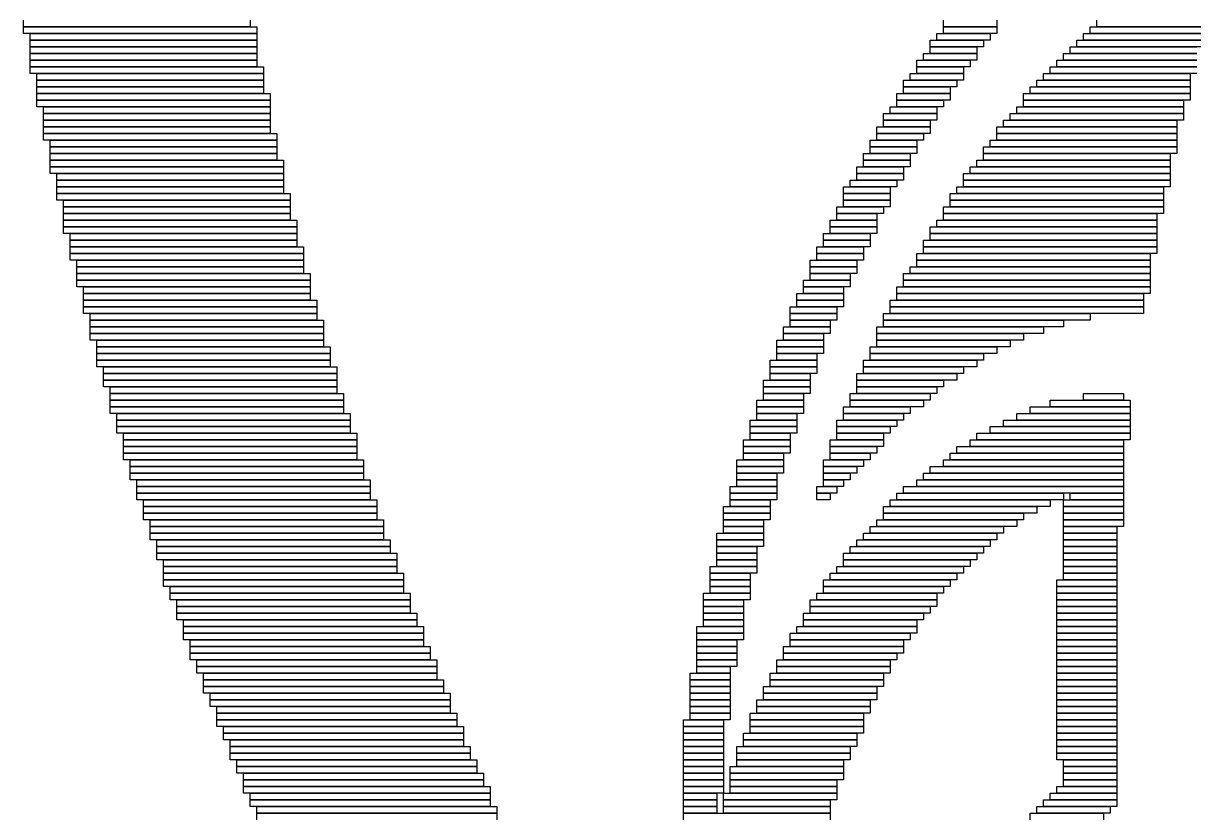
# Model space of a CAD drawing. Extents: x 24 to 1007, y 0 to 1020.
# Drawn here: x 31 to 206.5, y 303.5 to 422.5 of the extents above; entities that cross this region are included whole.
import ezdxf

# ---------------------------------------------------------------- set-up
doc = ezdxf.new("R2010")
doc.units = 0

msp = doc.modelspace()

# ---------------------------------------------------------------- linework, layer by layer
for p, q in [((31, 422), (31, 423)), ((65, 423), (65, 422)), ((169, 422), (169, 423)), ((177, 423), (177, 422)), ((192, 422), (192, 423)), ((65, 422), (31, 422)), ((31, 422), (66, 422)), ((31, 421), (31, 422)), ((66, 422), (66, 421)), ((177, 422), (169, 422)), ((169, 422), (177, 422)), ((169, 421), (169, 422)), ((177, 422), (177, 421)), ((191, 422), (208, 422)), ((191, 421), (191, 422)), ((208, 422), (192, 422)), ((66, 421), (31, 421)), ((32, 421), (66, 421)), ((32, 420), (32, 421)), ((66, 420), (32, 420)), ((32, 420), (66, 420)), ((32, 419), (32, 420)), ((66, 421), (66, 420)), ((66, 420), (66, 419)), ((167, 420), (175, 420)), ((167, 419), (167, 420)), ((168, 421), (176, 421)), ((168, 420), (168, 421)), ((176, 420), (168, 420)), ((177, 421), (169, 421)), ((175, 420), (175, 419)), ((176, 421), (176, 420)), ((189, 420), (208, 420)), ((189, 419), (189, 420)), ((190, 421), (208, 421)), ((190, 420), (190, 421)), ((208, 420), (190, 420)), ((208, 421), (191, 421)), ((66, 419), (32, 419)), ((32, 419), (66, 419)), ((32, 418), (32, 419)), ((66, 418), (32, 418)), ((32, 418), (66, 418)), ((32, 417), (32, 418)), ((66, 419), (66, 418)), ((66, 418), (66, 417)), ((166, 418), (174, 418)), ((166, 417), (166, 418)), ((175, 419), (167, 419)), ((167, 419), (174, 419)), ((167, 418), (167, 419)), ((174, 418), (167, 418)), ((174, 419), (174, 418)), ((174, 418), (174, 417)), ((187, 418), (207, 418)), ((187, 417), (187, 418)), ((188, 419), (207, 419)), ((188, 418), (188, 419)), ((207, 418), (188, 418)), ((208, 419), (189, 419)), ((66, 417), (32, 417)), ((32, 417), (66, 417)), ((32, 416), (32, 417)), ((66, 416), (32, 416)), ((32, 416), (67, 416)), ((32, 415), (32, 416)), ((66, 417), (66, 416)), ((67, 416), (67, 415)), ((165, 417), (173, 417)), ((165, 416), (165, 417)), ((173, 416), (165, 416)), ((165, 416), (172, 416)), ((165, 415), (165, 416)), ((174, 417), (166, 417)), ((172, 416), (172, 415)), ((173, 417), (173, 416)), ((185, 416), (207, 416)), ((185, 415), (185, 416)), ((186, 417), (207, 417)), ((186, 416), (186, 417)), ((207, 416), (186, 416)), ((207, 417), (187, 417)), ((67, 415), (32, 415)), ((33, 415), (67, 415)), ((33, 414), (33, 415)), ((67, 415), (67, 414)), ((164, 415), (172, 415)), ((164, 414), (164, 415)), ((172, 415), (165, 415)), ((172, 415), (172, 414)), ((184, 415), (206, 415)), ((184, 414), (184, 415)), ((207, 415), (185, 415)), ((206, 415), (206, 414)), ((67, 414), (33, 414)), ((33, 414), (67, 414)), ((33, 413), (33, 414)), ((67, 413), (33, 413)), ((33, 413), (67, 413)), ((33, 412), (33, 413)), ((67, 414), (67, 413)), ((67, 413), (67, 412)), ((163, 414), (171, 414)), ((163, 413), (163, 414)), ((171, 413), (163, 413)), ((163, 413), (170, 413)), ((163, 412), (163, 413)), ((172, 414), (164, 414)), ((170, 413), (170, 412)), ((171, 414), (171, 413)), ((182, 413), (206, 413)), ((182, 412), (182, 413)), ((183, 414), (206, 414)), ((183, 413), (183, 414)), ((206, 413), (183, 413)), ((206, 414), (184, 414)), ((206, 414), (206, 413)), ((206, 413), (206, 412)), ((67, 412), (33, 412)), ((33, 412), (68, 412)), ((33, 411), (33, 412)), ((68, 411), (33, 411)), ((33, 411), (68, 411)), ((33, 410), (33, 411)), ((68, 412), (68, 411)), ((68, 411), (68, 410)), ((162, 412), (170, 412)), ((162, 411), (162, 412)), ((170, 411), (162, 411)), ((162, 411), (169, 411)), ((162, 410), (162, 411)), ((170, 412), (163, 412)), ((169, 411), (169, 410)), ((170, 412), (170, 411)), ((181, 412), (206, 412)), ((181, 411), (181, 412)), ((206, 411), (181, 411)), ((181, 411), (205, 411)), ((181, 410), (181, 411)), ((206, 412), (182, 412)), ((205, 411), (205, 410)), ((206, 412), (206, 411)), ((68, 410), (33, 410)), ((34, 410), (68, 410)), ((34, 409), (34, 410)), ((68, 409), (34, 409)), ((34, 409), (68, 409)), ((34, 408), (34, 409)), ((68, 410), (68, 409)), ((68, 409), (68, 408)), ((160, 409), (168, 409)), ((160, 408), (160, 409)), ((161, 410), (168, 410)), ((161, 409), (161, 410)), ((168, 409), (161, 409)), ((169, 410), (162, 410)), ((168, 410), (168, 409)), ((168, 409), (168, 408)), ((179, 409), (205, 409)), ((179, 408), (179, 409)), ((180, 410), (205, 410)), ((180, 409), (180, 410)), ((205, 409), (180, 409)), ((205, 410), (181, 410)), ((205, 410), (205, 409)), ((205, 409), (205, 408)), ((68, 408), (34, 408)), ((34, 408), (68, 408)), ((34, 407), (34, 408)), ((68, 408), (68, 407)), ((168, 408), (160, 408)), ((160, 408), (167, 408)), ((160, 407), (160, 408)), ((167, 408), (167, 407)), ((178, 408), (204, 408)), ((178, 407), (178, 408)), ((205, 408), (179, 408)), ((204, 408), (204, 407)), ((68, 407), (34, 407)), ((34, 407), (68, 407)), ((34, 406), (34, 407)), ((68, 406), (34, 406)), ((34, 406), (69, 406)), ((34, 405), (34, 406)), ((68, 407), (68, 406)), ((69, 406), (69, 405)), ((159, 407), (167, 407)), ((159, 406), (159, 407)), ((167, 406), (159, 406)), ((159, 406), (166, 406)), ((159, 405), (159, 406)), ((167, 407), (160, 407)), ((166, 406), (166, 405)), ((167, 407), (167, 406)), ((177, 407), (204, 407)), ((177, 406), (177, 407)), ((204, 406), (177, 406)), ((177, 406), (204, 406)), ((177, 405), (177, 406)), ((204, 407), (178, 407)), ((204, 407), (204, 406)), ((204, 406), (204, 405)), ((69, 405), (34, 405)), ((35, 405), (69, 405)), ((35, 404), (35, 405)), ((69, 404), (35, 404)), ((35, 404), (69, 404)), ((35, 403), (35, 404)), ((69, 405), (69, 404)), ((69, 404), (69, 403)), ((158, 405), (165, 405)), ((158, 404), (158, 405)), ((165, 404), (158, 404)), ((158, 404), (165, 404)), ((158, 403), (158, 404)), ((166, 405), (159, 405)), ((165, 405), (165, 404)), ((165, 404), (165, 403)), ((175, 404), (204, 404)), ((175, 403), (175, 404)), ((176, 405), (204, 405)), ((176, 404), (176, 405)), ((204, 404), (176, 404)), ((204, 405), (177, 405)), ((204, 405), (204, 404)), ((204, 404), (204, 403)), ((69, 403), (35, 403)), ((35, 403), (69, 403)), ((35, 402), (35, 403)), ((69, 402), (35, 402)), ((35, 402), (70, 402)), ((35, 401), (35, 402)), ((69, 403), (69, 402)), ((70, 402), (70, 401)), ((157, 403), (164, 403)), ((157, 402), (157, 403)), ((164, 402), (157, 402)), ((157, 402), (164, 402)), ((157, 401), (157, 402)), ((165, 403), (158, 403)), ((164, 403), (164, 402)), ((164, 402), (164, 401)), ((174, 402), (203, 402)), ((174, 401), (174, 402)), ((204, 403), (175, 403)), ((175, 403), (203, 403)), ((175, 402), (175, 403)), ((203, 402), (175, 402)), ((203, 403), (203, 402)), ((203, 402), (203, 401)), ((70, 401), (35, 401)), ((35, 401), (70, 401)), ((35, 400), (35, 401)), ((70, 401), (70, 400)), ((156, 401), (163, 401)), ((156, 400), (156, 401)), ((164, 401), (157, 401)), ((163, 401), (163, 400)), ((173, 401), (203, 401)), ((173, 400), (173, 401)), ((203, 401), (174, 401)), ((203, 401), (203, 400)), ((70, 400), (35, 400)), ((36, 400), (70, 400)), ((36, 399), (36, 400)), ((70, 399), (36, 399)), ((36, 399), (70, 399)), ((36, 398), (36, 399)), ((70, 400), (70, 399)), ((70, 399), (70, 398)), ((155, 399), (162, 399)), ((155, 398), (155, 399)), ((163, 400), (156, 400)), ((156, 400), (163, 400)), ((156, 399), (156, 400)), ((163, 399), (156, 399)), ((162, 399), (162, 398)), ((163, 400), (163, 399)), ((172, 400), (203, 400)), ((172, 399), (172, 400)), ((203, 399), (172, 399)), ((172, 399), (203, 399)), ((172, 398), (172, 399)), ((203, 400), (173, 400)), ((203, 400), (203, 399)), ((203, 399), (203, 398)), ((70, 398), (36, 398)), ((36, 398), (70, 398)), ((36, 397), (36, 398)), ((70, 397), (36, 397)), ((36, 397), (71, 397)), ((36, 396), (36, 397)), ((70, 398), (70, 397)), ((71, 397), (71, 396)), ((154, 398), (161, 398)), ((154, 397), (154, 398)), ((161, 397), (154, 397)), ((154, 397), (161, 397)), ((154, 396), (154, 397)), ((162, 398), (155, 398)), ((161, 398), (161, 397)), ((161, 397), (161, 396)), ((170, 397), (202, 397)), ((170, 396), (170, 397)), ((171, 398), (202, 398)), ((171, 397), (171, 398)), ((202, 397), (171, 397)), ((203, 398), (172, 398)), ((202, 398), (202, 397)), ((202, 397), (202, 396)), ((71, 396), (36, 396)), ((37, 396), (71, 396)), ((37, 395), (37, 396)), ((71, 395), (37, 395)), ((37, 395), (71, 395)), ((37, 394), (37, 395)), ((71, 396), (71, 395)), ((71, 395), (71, 394)), ((153, 395), (160, 395)), ((153, 394), (153, 395)), ((161, 396), (154, 396)), ((154, 396), (161, 396)), ((154, 395), (154, 396)), ((161, 395), (154, 395)), ((160, 395), (160, 394)), ((161, 396), (161, 395)), ((169, 395), (202, 395)), ((169, 394), (169, 395)), ((202, 396), (170, 396)), ((170, 396), (202, 396)), ((170, 395), (170, 396)), ((202, 395), (170, 395)), ((202, 396), (202, 395)), ((202, 395), (202, 394)), ((71, 394), (37, 394)), ((37, 394), (71, 394)), ((37, 393), (37, 394)), ((71, 394), (71, 393)), ((160, 394), (153, 394)), ((153, 394), (159, 394)), ((153, 393), (153, 394)), ((159, 394), (159, 393)), ((202, 394), (169, 394)), ((169, 394), (201, 394)), ((169, 393), (169, 394)), ((201, 394), (201, 393)), ((71, 393), (37, 393)), ((37, 393), (72, 393)), ((37, 392), (37, 393)), ((72, 392), (37, 392)), ((37, 392), (72, 392)), ((37, 391), (37, 392)), ((72, 393), (72, 392)), ((72, 392), (72, 391)), ((152, 393), (159, 393)), ((152, 392), (152, 393)), ((159, 392), (152, 392)), ((152, 392), (159, 392)), ((152, 391), (152, 392)), ((159, 393), (153, 393)), ((159, 393), (159, 392)), ((159, 392), (159, 391)), ((167, 392), (201, 392)), ((167, 391), (167, 392)), ((168, 393), (201, 393)), ((168, 392), (168, 393)), ((201, 392), (168, 392)), ((201, 393), (169, 393)), ((201, 393), (201, 392)), ((201, 392), (201, 391)), ((72, 391), (37, 391)), ((38, 391), (72, 391)), ((38, 390), (38, 391)), ((72, 390), (38, 390)), ((38, 390), (72, 390)), ((38, 389), (38, 390)), ((72, 391), (72, 390)), ((72, 390), (72, 389)), ((151, 391), (158, 391)), ((151, 390), (151, 391)), ((158, 390), (151, 390)), ((151, 390), (158, 390)), ((151, 389), (151, 390)), ((159, 391), (152, 391)), ((158, 391), (158, 390)), ((158, 390), (158, 389)), ((166, 390), (201, 390)), ((166, 389), (166, 390)), ((201, 391), (167, 391)), ((167, 391), (201, 391)), ((167, 390), (167, 391)), ((201, 390), (167, 390)), ((201, 391), (201, 390)), ((201, 390), (201, 389)), ((72, 389), (38, 389)), ((38, 389), (73, 389)), ((38, 388), (38, 389)), ((73, 388), (38, 388)), ((38, 388), (73, 388)), ((38, 387), (38, 388)), ((73, 389), (73, 388)), ((73, 388), (73, 387)), ((150, 389), (157, 389)), ((150, 388), (150, 389)), ((157, 388), (150, 388)), ((150, 388), (157, 388)), ((150, 387), (150, 388)), ((158, 389), (151, 389)), ((157, 389), (157, 388)), ((157, 388), (157, 387)), ((165, 388), (200, 388)), ((165, 387), (165, 388)), ((201, 389), (166, 389)), ((166, 389), (201, 389)), ((166, 388), (166, 389)), ((201, 388), (166, 388)), ((200, 388), (200, 387)), ((201, 389), (201, 388)), ((73, 387), (38, 387)), ((39, 387), (73, 387)), ((39, 386), (39, 387)), ((73, 387), (73, 386)), ((149, 387), (156, 387)), ((149, 386), (149, 387)), ((157, 387), (150, 387)), ((156, 387), (156, 386)), ((200, 387), (165, 387)), ((165, 387), (200, 387)), ((165, 386), (165, 387)), ((200, 387), (200, 386)), ((73, 386), (39, 386)), ((39, 386), (73, 386)), ((39, 385), (39, 386)), ((73, 385), (39, 385)), ((39, 385), (74, 385)), ((39, 384), (39, 385)), ((73, 386), (73, 385)), ((74, 385), (74, 384)), ((156, 386), (149, 386)), ((149, 386), (156, 386)), ((149, 385), (149, 386)), ((156, 385), (149, 385)), ((149, 385), (155, 385)), ((149, 384), (149, 385)), ((155, 385), (155, 384)), ((156, 386), (156, 385)), ((163, 385), (200, 385)), ((163, 384), (163, 385)), ((164, 386), (200, 386)), ((164, 385), (164, 386)), ((200, 385), (164, 385)), ((200, 386), (165, 386)), ((200, 386), (200, 385)), ((200, 385), (200, 384)), ((74, 384), (39, 384)), ((39, 384), (74, 384)), ((39, 383), (39, 384)), ((74, 383), (39, 383)), ((40, 383), (74, 383)), ((40, 382), (40, 383)), ((74, 384), (74, 383)), ((74, 383), (74, 382)), ((148, 384), (155, 384)), ((148, 383), (148, 384)), ((155, 383), (148, 383)), ((148, 383), (154, 383)), ((148, 382), (148, 383)), ((155, 384), (149, 384)), ((154, 383), (154, 382)), ((155, 384), (155, 383)), ((162, 383), (200, 383)), ((162, 382), (162, 383)), ((200, 384), (163, 384)), ((163, 384), (200, 384)), ((163, 383), (163, 384)), ((200, 383), (163, 383)), ((200, 384), (200, 383)), ((200, 383), (200, 382)), ((74, 382), (40, 382)), ((40, 382), (74, 382)), ((40, 381), (40, 382)), ((74, 381), (40, 381)), ((40, 381), (75, 381)), ((40, 380), (40, 381)), ((74, 382), (74, 381)), ((75, 381), (75, 380)), ((147, 382), (154, 382)), ((147, 381), (147, 382)), ((154, 381), (147, 381)), ((147, 381), (154, 381)), ((147, 380), (147, 381)), ((154, 382), (148, 382)), ((154, 382), (154, 381)), ((154, 381), (154, 380)), ((161, 381), (199, 381)), ((161, 380), (161, 381)), ((200, 382), (162, 382)), ((162, 382), (199, 382)), ((162, 381), (162, 382)), ((199, 381), (162, 381)), ((199, 382), (199, 381)), ((199, 381), (199, 380)), ((75, 380), (40, 380)), ((40, 380), (75, 380)), ((40, 379), (40, 380)), ((75, 380), (75, 379)), ((146, 380), (153, 380)), ((146, 379), (146, 380)), ((154, 380), (147, 380)), ((153, 380), (153, 379)), ((199, 380), (161, 380)), ((161, 380), (199, 380)), ((161, 379), (161, 380)), ((199, 380), (199, 379)), ((75, 379), (40, 379)), ((41, 379), (75, 379)), ((41, 378), (41, 379)), ((75, 378), (41, 378)), ((41, 378), (76, 378)), ((41, 377), (41, 378)), ((75, 379), (75, 378)), ((76, 378), (76, 377)), ((153, 379), (146, 379)), ((146, 379), (153, 379)), ((146, 378), (146, 379)), ((153, 378), (146, 378)), ((146, 378), (152, 378)), ((146, 377), (146, 378)), ((152, 378), (152, 377)), ((153, 379), (153, 378)), ((160, 379), (191, 379)), ((160, 378), (160, 379)), ((191, 378), (160, 378)), ((160, 378), (187, 378)), ((160, 377), (160, 378)), ((199, 379), (161, 379)), ((187, 378), (187, 377)), ((191, 379), (191, 378)), ((76, 377), (41, 377)), ((41, 377), (76, 377)), ((41, 376), (41, 377)), ((76, 376), (41, 376)), ((41, 376), (76, 376)), ((41, 375), (41, 376)), ((76, 377), (76, 376)), ((76, 376), (76, 375)), ((145, 377), (152, 377)), ((145, 376), (145, 377)), ((152, 376), (145, 376)), ((145, 376), (151, 376)), ((145, 375), (145, 376)), ((152, 377), (146, 377)), ((151, 376), (151, 375)), ((152, 377), (152, 376)), ((159, 377), (184, 377)), ((159, 376), (159, 377)), ((184, 376), (159, 376)), ((159, 376), (181, 376)), ((159, 375), (159, 376)), ((187, 377), (160, 377)), ((181, 376), (181, 375)), ((184, 377), (184, 376)), ((76, 375), (41, 375)), ((42, 375), (76, 375)), ((42, 374), (42, 375)), ((76, 374), (42, 374)), ((42, 374), (77, 374)), ((42, 373), (42, 374)), ((76, 375), (76, 374)), ((77, 374), (77, 373)), ((144, 375), (151, 375)), ((144, 374), (144, 375)), ((151, 374), (144, 374)), ((144, 374), (151, 374)), ((144, 373), (144, 374)), ((151, 375), (145, 375)), ((151, 375), (151, 374)), ((151, 374), (151, 373)), ((158, 374), (177, 374)), ((158, 373), (158, 374)), ((181, 375), (159, 375)), ((159, 375), (179, 375)), ((159, 374), (159, 375)), ((179, 374), (159, 374)), ((177, 374), (177, 373)), ((179, 375), (179, 374)), ((77, 373), (42, 373)), ((42, 373), (77, 373)), ((42, 372), (42, 373)), ((77, 373), (77, 372)), ((151, 373), (144, 373)), ((144, 373), (150, 373)), ((144, 372), (144, 373)), ((150, 373), (150, 372)), ((177, 373), (158, 373)), ((158, 373), (175, 373)), ((158, 372), (158, 373)), ((175, 373), (175, 372)), ((77, 372), (42, 372)), ((42, 372), (77, 372)), ((42, 371), (42, 372)), ((77, 371), (42, 371)), ((43, 371), (78, 371)), ((43, 370), (43, 371)), ((77, 372), (77, 371)), ((78, 371), (78, 370)), ((143, 372), (150, 372)), ((143, 371), (143, 372)), ((150, 371), (143, 371)), ((143, 371), (150, 371)), ((143, 370), (143, 371)), ((150, 372), (144, 372)), ((150, 372), (150, 371)), ((150, 371), (150, 370)), ((157, 372), (174, 372)), ((157, 371), (157, 372)), ((174, 371), (157, 371)), ((157, 371), (172, 371)), ((157, 370), (157, 371)), ((175, 372), (158, 372)), ((172, 371), (172, 370)), ((174, 372), (174, 371)), ((78, 370), (43, 370)), ((43, 370), (78, 370)), ((43, 369), (43, 370)), ((78, 369), (43, 369)), ((43, 369), (78, 369)), ((43, 368), (43, 369)), ((78, 370), (78, 369)), ((78, 369), (78, 368)), ((142, 369), (149, 369)), ((142, 368), (142, 369)), ((150, 370), (143, 370)), ((143, 370), (149, 370)), ((143, 369), (143, 370)), ((149, 369), (143, 369)), ((149, 370), (149, 369)), ((149, 369), (149, 368)), ((156, 370), (171, 370)), ((156, 369), (156, 370)), ((171, 369), (156, 369)), ((156, 369), (169, 369)), ((156, 368), (156, 369)), ((172, 370), (157, 370)), ((169, 369), (169, 368)), ((171, 370), (171, 369)), ((78, 368), (43, 368)), ((44, 368), (78, 368)), ((44, 367), (44, 368)), ((78, 367), (44, 367)), ((44, 367), (79, 367)), ((44, 366), (44, 367)), ((78, 368), (78, 367)), ((79, 367), (79, 366)), ((149, 368), (142, 368)), ((142, 368), (149, 368)), ((142, 367), (142, 368)), ((149, 367), (142, 367)), ((142, 367), (148, 367)), ((142, 366), (142, 367)), ((148, 367), (148, 366)), ((149, 368), (149, 367)), ((155, 367), (167, 367)), ((155, 366), (155, 367)), ((169, 368), (156, 368)), ((156, 368), (168, 368)), ((156, 367), (156, 368)), ((168, 367), (156, 367)), ((167, 367), (167, 366)), ((168, 368), (168, 367)), ((190, 367), (196, 367)), ((190, 366), (190, 367)), ((196, 367), (196, 366)), ((79, 366), (44, 366)), ((44, 366), (79, 366)), ((44, 365), (44, 366)), ((79, 366), (79, 365)), ((141, 366), (148, 366)), ((141, 365), (141, 366)), ((148, 366), (142, 366)), ((148, 366), (148, 365)), ((167, 366), (155, 366)), ((155, 366), (166, 366)), ((155, 365), (155, 366)), ((166, 366), (166, 365)), ((185, 366), (197, 366)), ((185, 365), (185, 366)), ((196, 366), (190, 366)), ((197, 366), (197, 365)), ((79, 365), (44, 365)), ((44, 365), (79, 365)), ((44, 364), (44, 365)), ((79, 364), (44, 364)), ((45, 364), (80, 364)), ((45, 363), (45, 364)), ((79, 365), (79, 364)), ((80, 364), (80, 363)), ((148, 365), (141, 365)), ((141, 365), (148, 365)), ((141, 364), (141, 365)), ((148, 364), (141, 364)), ((141, 364), (147, 364)), ((141, 363), (141, 364)), ((147, 364), (147, 363)), ((148, 365), (148, 364)), ((154, 365), (164, 365)), ((154, 364), (154, 365)), ((164, 364), (154, 364)), ((154, 364), (163, 364)), ((154, 363), (154, 364)), ((166, 365), (155, 365)), ((163, 364), (163, 363)), ((164, 365), (164, 364)), ((180, 364), (197, 364)), ((180, 363), (180, 364)), ((182, 365), (197, 365)), ((182, 364), (182, 365)), ((197, 364), (182, 364)), ((197, 365), (185, 365)), ((197, 365), (197, 364)), ((197, 364), (197, 363)), ((80, 363), (45, 363)), ((45, 363), (80, 363)), ((45, 362), (45, 363)), ((80, 362), (45, 362)), ((45, 362), (80, 362)), ((45, 361), (45, 362)), ((80, 363), (80, 362)), ((80, 362), (80, 361)), ((140, 363), (147, 363)), ((140, 362), (140, 363)), ((147, 362), (140, 362)), ((140, 362), (147, 362)), ((140, 361), (140, 362)), ((147, 363), (141, 363)), ((147, 363), (147, 362)), ((147, 362), (147, 361)), ((153, 363), (162, 363)), ((153, 362), (153, 363)), ((162, 362), (153, 362)), ((153, 362), (161, 362)), ((153, 361), (153, 362)), ((163, 363), (154, 363)), ((161, 362), (161, 361)), ((162, 363), (162, 362)), ((176, 362), (197, 362)), ((176, 361), (176, 362)), ((178, 363), (197, 363)), ((178, 362), (178, 363)), ((197, 362), (178, 362)), ((197, 363), (180, 363)), ((197, 363), (197, 362)), ((197, 362), (197, 361)), ((80, 361), (45, 361)), ((46, 361), (81, 361)), ((46, 360), (46, 361)), ((81, 360), (46, 360)), ((46, 360), (81, 360)), ((46, 359), (46, 360)), ((81, 361), (81, 360)), ((81, 360), (81, 359)), ((139, 360), (146, 360)), ((139, 359), (139, 360)), ((147, 361), (140, 361)), ((140, 361), (146, 361)), ((140, 360), (140, 361)), ((146, 360), (140, 360)), ((146, 361), (146, 360)), ((146, 360), (146, 359)), ((152, 360), (160, 360)), ((152, 359), (152, 360)), ((161, 361), (153, 361)), ((153, 361), (160, 361)), ((153, 360), (153, 361)), ((160, 360), (153, 360)), ((160, 361), (160, 360)), ((160, 360), (160, 359)), ((173, 360), (196, 360)), ((173, 359), (173, 360)), ((174, 361), (197, 361)), ((174, 360), (174, 361)), ((197, 360), (174, 360)), ((197, 361), (176, 361)), ((196, 360), (196, 359)), ((197, 361), (197, 360)), ((81, 359), (46, 359)), ((46, 359), (81, 359)), ((46, 358), (46, 359)), ((81, 359), (81, 358)), ((146, 359), (139, 359)), ((139, 359), (146, 359)), ((139, 358), (139, 359)), ((146, 359), (146, 358)), ((160, 359), (152, 359)), ((152, 359), (159, 359)), ((152, 358), (152, 359)), ((159, 359), (159, 358)), ((171, 359), (196, 359)), ((171, 358), (171, 359)), ((196, 359), (173, 359)), ((196, 359), (196, 358)), ((81, 358), (46, 358)), ((46, 358), (81, 358)), ((46, 357), (46, 358)), ((81, 357), (46, 357)), ((47, 357), (82, 357)), ((47, 356), (47, 357)), ((81, 358), (81, 357)), ((82, 357), (82, 356)), ((138, 357), (145, 357)), ((138, 356), (138, 357)), ((146, 358), (139, 358)), ((139, 358), (145, 358)), ((139, 357), (139, 358)), ((145, 357), (139, 357)), ((145, 358), (145, 357)), ((145, 357), (145, 356)), ((151, 357), (157, 357)), ((151, 356), (151, 357)), ((159, 358), (152, 358)), ((152, 358), (158, 358)), ((152, 357), (152, 358)), ((158, 357), (152, 357)), ((157, 357), (157, 356)), ((158, 358), (158, 357)), ((169, 357), (196, 357)), ((169, 356), (169, 357)), ((170, 358), (196, 358)), ((170, 357), (170, 358)), ((196, 357), (170, 357)), ((196, 358), (171, 358)), ((196, 358), (196, 357)), ((196, 357), (196, 356)), ((82, 356), (47, 356)), ((47, 356), (82, 356)), ((47, 355), (47, 356)), ((82, 355), (47, 355)), ((47, 355), (82, 355)), ((47, 354), (47, 355)), ((82, 356), (82, 355)), ((82, 355), (82, 354)), ((145, 356), (138, 356)), ((138, 356), (145, 356)), ((138, 355), (138, 356)), ((145, 355), (138, 355)), ((138, 355), (144, 355)), ((138, 354), (138, 355)), ((144, 355), (144, 354)), ((145, 356), (145, 355)), ((157, 356), (151, 356)), ((151, 356), (156, 356)), ((151, 355), (151, 356)), ((156, 355), (151, 355)), ((151, 355), (155, 355)), ((151, 354), (151, 355)), ((155, 355), (155, 354)), ((156, 356), (156, 355)), ((166, 355), (196, 355)), ((166, 354), (166, 355)), ((167, 356), (196, 356)), ((167, 355), (167, 356)), ((196, 355), (167, 355)), ((196, 356), (169, 356)), ((196, 356), (196, 355)), ((196, 355), (196, 354)), ((82, 354), (47, 354)), ((48, 354), (83, 354)), ((48, 353), (48, 354)), ((83, 353), (48, 353)), ((48, 353), (83, 353)), ((48, 352), (48, 353)), ((83, 354), (83, 353)), ((83, 353), (83, 352)), ((137, 353), (144, 353)), ((137, 352), (137, 353)), ((144, 354), (138, 354)), ((138, 354), (144, 354)), ((138, 353), (138, 354)), ((144, 353), (138, 353)), ((144, 354), (144, 353)), ((144, 353), (144, 352)), ((150, 353), (153, 353)), ((150, 352), (150, 353)), ((155, 354), (151, 354)), ((151, 354), (154, 354)), ((151, 353), (151, 354)), ((154, 353), (151, 353)), ((153, 353), (153, 352)), ((154, 354), (154, 353)), ((163, 353), (196, 353)), ((163, 352), (163, 353)), ((165, 354), (196, 354)), ((165, 353), (165, 354)), ((196, 353), (165, 353)), ((196, 354), (166, 354)), ((196, 354), (196, 353)), ((196, 353), (196, 352)), ((83, 352), (48, 352)), ((48, 352), (83, 352)), ((48, 351), (48, 352)), ((83, 351), (48, 351)), ((49, 351), (84, 351)), ((49, 350), (49, 351)), ((83, 352), (83, 351)), ((84, 351), (84, 350)), ((144, 352), (137, 352)), ((137, 352), (144, 352)), ((137, 351), (137, 352)), ((144, 351), (137, 351)), ((137, 351), (143, 351)), ((137, 350), (137, 351)), ((143, 351), (143, 350)), ((144, 352), (144, 351)), ((153, 352), (150, 352)), ((150, 352), (152, 352)), ((150, 351), (150, 352)), ((152, 351), (150, 351)), ((152, 352), (152, 351)), ((161, 351), (185, 351)), ((161, 350), (161, 351)), ((162, 352), (187, 352)), ((162, 351), (162, 352)), ((187, 351), (162, 351)), ((196, 352), (163, 352)), ((185, 351), (185, 350)), ((187, 352), (187, 351)), ((187, 351), (196, 351)), ((187, 350), (187, 351)), ((188, 352), (196, 352)), ((188, 351), (188, 352)), ((196, 351), (188, 351)), ((196, 352), (196, 351)), ((196, 351), (196, 350)), ((84, 350), (49, 350)), ((49, 350), (84, 350)), ((49, 349), (49, 350)), ((84, 350), (84, 349)), ((136, 350), (143, 350)), ((136, 349), (136, 350)), ((143, 350), (137, 350)), ((143, 350), (143, 349)), ((160, 350), (183, 350)), ((160, 349), (160, 350)), ((185, 350), (161, 350)), ((183, 350), (183, 349)), ((196, 350), (187, 350)), ((187, 350), (196, 350)), ((187, 349), (187, 350)), ((196, 350), (196, 349)), ((84, 349), (49, 349)), ((49, 349), (84, 349)), ((49, 348), (49, 349)), ((84, 348), (49, 348)), ((50, 348), (85, 348)), ((50, 347), (50, 348)), ((84, 349), (84, 348)), ((85, 348), (85, 347)), ((143, 349), (136, 349)), ((136, 349), (143, 349)), ((136, 348), (136, 349)), ((143, 348), (136, 348)), ((136, 348), (142, 348)), ((136, 347), (136, 348)), ((142, 348), (142, 347)), ((143, 349), (143, 348)), ((159, 348), (180, 348)), ((159, 347), (159, 348)), ((183, 349), (160, 349)), ((160, 349), (181, 349)), ((160, 348), (160, 349)), ((181, 348), (160, 348)), ((180, 348), (180, 347)), ((181, 349), (181, 348)), ((196, 349), (187, 349)), ((187, 349), (196, 349)), ((187, 348), (187, 349)), ((196, 348), (187, 348)), ((187, 348), (196, 348)), ((187, 347), (187, 348)), ((196, 349), (196, 348)), ((196, 348), (196, 347)), ((85, 347), (50, 347)), ((50, 347), (85, 347)), ((50, 346), (50, 347)), ((85, 346), (50, 346)), ((50, 346), (85, 346)), ((50, 345), (50, 346)), ((85, 347), (85, 346)), ((85, 346), (85, 345)), ((135, 346), (142, 346)), ((135, 345), (135, 346)), ((142, 347), (136, 347)), ((136, 347), (142, 347)), ((136, 346), (136, 347)), ((142, 346), (136, 346)), ((142, 347), (142, 346)), ((142, 346), (142, 345)), ((157, 346), (177, 346)), ((157, 345), (157, 346)), ((158, 347), (178, 347)), ((158, 346), (158, 347)), ((178, 346), (158, 346)), ((180, 347), (159, 347)), ((177, 346), (177, 345)), ((178, 347), (178, 346)), ((196, 347), (187, 347)), ((187, 347), (195, 347)), ((187, 346), (187, 347)), ((195, 346), (187, 346)), ((187, 346), (195, 346)), ((187, 345), (187, 346)), ((195, 347), (195, 346)), ((195, 346), (195, 345)), ((85, 345), (50, 345)), ((51, 345), (86, 345)), ((51, 344), (51, 345)), ((86, 344), (51, 344)), ((51, 344), (86, 344)), ((51, 343), (51, 344)), ((86, 345), (86, 344)), ((86, 344), (86, 343)), ((142, 345), (135, 345)), ((135, 345), (142, 345)), ((135, 344), (135, 345)), ((142, 344), (135, 344)), ((135, 344), (141, 344)), ((135, 343), (135, 344)), ((141, 344), (141, 343)), ((142, 345), (142, 344)), ((155, 344), (175, 344)), ((155, 343), (155, 344)), ((156, 345), (176, 345)), ((156, 344), (156, 345)), ((176, 344), (156, 344)), ((177, 345), (157, 345)), ((175, 344), (175, 343)), ((176, 345), (176, 344)), ((195, 345), (187, 345)), ((187, 345), (195, 345)), ((187, 344), (187, 345)), ((195, 344), (187, 344)), ((187, 344), (195, 344)), ((187, 343), (187, 344)), ((195, 345), (195, 344)), ((195, 344), (195, 343)), ((86, 343), (51, 343)), ((51, 343), (87, 343)), ((51, 342), (51, 343)), ((87, 343), (87, 342)), ((141, 343), (135, 343)), ((135, 343), (141, 343)), ((135, 342), (135, 343)), ((141, 343), (141, 342)), ((154, 343), (174, 343)), ((154, 342), (154, 343)), ((175, 343), (155, 343)), ((174, 343), (174, 342)), ((195, 343), (187, 343)), ((187, 343), (195, 343)), ((187, 342), (187, 343)), ((195, 343), (195, 342)), ((87, 342), (51, 342)), ((52, 342), (87, 342)), ((52, 341), (52, 342)), ((87, 341), (52, 341)), ((52, 341), (87, 341)), ((52, 340), (52, 341)), ((87, 342), (87, 341)), ((87, 341), (87, 340)), ((134, 341), (141, 341)), ((134, 340), (134, 341)), ((141, 342), (135, 342)), ((135, 342), (141, 342)), ((135, 341), (135, 342)), ((141, 341), (135, 341)), ((141, 342), (141, 341)), ((141, 341), (141, 340)), ((153, 341), (172, 341)), ((153, 340), (153, 341)), ((174, 342), (154, 342)), ((154, 342), (173, 342)), ((154, 341), (154, 342)), ((173, 341), (154, 341)), ((172, 341), (172, 340)), ((173, 342), (173, 341)), ((195, 342), (187, 342)), ((187, 342), (195, 342)), ((187, 341), (187, 342)), ((195, 341), (187, 341)), ((187, 341), (195, 341)), ((187, 340), (187, 341)), ((195, 342), (195, 341)), ((195, 341), (195, 340)), ((87, 340), (52, 340)), ((52, 340), (88, 340)), ((52, 339), (52, 340)), ((88, 339), (52, 339)), ((52, 339), (88, 339)), ((52, 338), (52, 339)), ((88, 340), (88, 339)), ((88, 339), (88, 338)), ((141, 340), (134, 340)), ((134, 340), (140, 340)), ((134, 339), (134, 340)), ((140, 339), (134, 339)), ((134, 339), (140, 339)), ((134, 338), (134, 339)), ((140, 340), (140, 339)), ((140, 339), (140, 338)), ((151, 339), (170, 339)), ((151, 338), (151, 339)), ((152, 340), (171, 340)), ((152, 339), (152, 340)), ((171, 339), (152, 339)), ((172, 340), (153, 340)), ((170, 339), (170, 338)), ((171, 340), (171, 339)), ((186, 339), (195, 339)), ((186, 338), (186, 339)), ((195, 340), (187, 340)), ((187, 340), (195, 340)), ((187, 339), (187, 340)), ((195, 339), (187, 339)), ((195, 340), (195, 339)), ((195, 339), (195, 338)), ((88, 338), (52, 338)), ((53, 338), (88, 338)), ((53, 337), (53, 338)), ((88, 337), (53, 337)), ((53, 337), (89, 337)), ((53, 336), (53, 337)), ((88, 338), (88, 337)), ((89, 337), (89, 336)), ((133, 337), (140, 337)), ((133, 336), (133, 337)), ((140, 338), (134, 338)), ((134, 338), (140, 338)), ((134, 337), (134, 338)), ((140, 337), (134, 337)), ((140, 338), (140, 337)), ((140, 337), (140, 336)), ((150, 337), (168, 337)), ((150, 336), (150, 337)), ((170, 338), (151, 338)), ((151, 338), (169, 338)), ((151, 337), (151, 338)), ((169, 337), (151, 337)), ((168, 337), (168, 336)), ((169, 338), (169, 337)), ((195, 338), (186, 338)), ((186, 338), (195, 338)), ((186, 337), (186, 338)), ((195, 337), (186, 337)), ((186, 337), (195, 337)), ((186, 336), (186, 337)), ((195, 338), (195, 337)), ((195, 337), (195, 336)), ((89, 336), (53, 336)), ((54, 336), (89, 336)), ((54, 335), (54, 336)), ((89, 336), (89, 335)), ((140, 336), (133, 336)), ((133, 336), (139, 336)), ((133, 335), (133, 336)), ((139, 336), (139, 335)), ((149, 336), (168, 336)), ((149, 335), (149, 336)), ((168, 336), (150, 336)), ((168, 336), (168, 335)), ((195, 336), (186, 336)), ((186, 336), (195, 336)), ((186, 335), (186, 336)), ((195, 336), (195, 335)), ((89, 335), (54, 335)), ((54, 335), (89, 335)), ((54, 334), (54, 335)), ((89, 334), (54, 334)), ((54, 334), (90, 334)), ((54, 333), (54, 334)), ((89, 335), (89, 334)), ((90, 334), (90, 333)), ((139, 335), (133, 335)), ((133, 335), (139, 335)), ((133, 334), (133, 335)), ((139, 334), (133, 334)), ((133, 334), (139, 334)), ((133, 333), (133, 334)), ((139, 335), (139, 334)), ((139, 334), (139, 333)), ((148, 334), (166, 334)), ((148, 333), (148, 334)), ((168, 335), (149, 335)), ((149, 335), (167, 335)), ((149, 334), (149, 335)), ((167, 334), (149, 334)), ((166, 334), (166, 333)), ((167, 335), (167, 334)), ((195, 335), (186, 335)), ((186, 335), (195, 335)), ((186, 334), (186, 335)), ((195, 334), (186, 334)), ((186, 334), (195, 334)), ((186, 333), (186, 334)), ((195, 335), (195, 334)), ((195, 334), (195, 333)), ((90, 333), (54, 333)), ((55, 333), (90, 333)), ((55, 332), (55, 333)), ((90, 332), (55, 332)), ((55, 332), (91, 332)), ((55, 331), (55, 332)), ((90, 333), (90, 332)), ((91, 332), (91, 331)), ((132, 332), (139, 332)), ((132, 331), (132, 332)), ((139, 333), (133, 333)), ((133, 333), (139, 333)), ((133, 332), (133, 333)), ((139, 332), (133, 332)), ((139, 333), (139, 332)), ((139, 332), (139, 331)), ((147, 332), (165, 332)), ((147, 331), (147, 332)), ((166, 333), (148, 333)), ((148, 333), (165, 333)), ((148, 332), (148, 333)), ((165, 332), (148, 332)), ((165, 333), (165, 332)), ((165, 332), (165, 331)), ((195, 333), (186, 333)), ((186, 333), (195, 333)), ((186, 332), (186, 333)), ((195, 332), (186, 332)), ((186, 332), (195, 332)), ((186, 331), (186, 332)), ((195, 333), (195, 332)), ((195, 332), (195, 331)), ((91, 331), (55, 331)), ((55, 331), (91, 331)), ((55, 330), (55, 331)), ((91, 330), (55, 330)), ((56, 330), (91, 330)), ((56, 329), (56, 330)), ((91, 331), (91, 330)), ((91, 330), (91, 329)), ((139, 331), (132, 331)), ((132, 331), (139, 331)), ((132, 330), (132, 331)), ((139, 330), (132, 330)), ((132, 330), (138, 330)), ((132, 329), (132, 330)), ((138, 330), (138, 329)), ((139, 331), (139, 330)), ((146, 331), (164, 331)), ((146, 330), (146, 331)), ((164, 330), (146, 330)), ((146, 330), (163, 330)), ((146, 329), (146, 330)), ((165, 331), (147, 331)), ((163, 330), (163, 329)), ((164, 331), (164, 330)), ((195, 331), (186, 331)), ((186, 331), (195, 331)), ((186, 330), (186, 331)), ((195, 330), (186, 330)), ((186, 330), (195, 330)), ((186, 329), (186, 330)), ((195, 331), (195, 330)), ((195, 330), (195, 329)), ((91, 329), (56, 329)), ((56, 329), (92, 329)), ((56, 328), (56, 329)), ((92, 329), (92, 328)), ((138, 329), (132, 329)), ((132, 329), (138, 329)), ((132, 328), (132, 329)), ((138, 329), (138, 328)), ((145, 329), (163, 329)), ((145, 328), (145, 329)), ((163, 329), (146, 329)), ((163, 329), (163, 328)), ((195, 329), (186, 329)), ((186, 329), (195, 329)), ((186, 328), (186, 329)), ((195, 329), (195, 328)), ((92, 328), (56, 328)), ((56, 328), (92, 328)), ((56, 327), (56, 328)), ((92, 327), (56, 327)), ((57, 327), (93, 327)), ((57, 326), (57, 327)), ((92, 328), (92, 327)), ((93, 327), (93, 326)), ((138, 328), (132, 328)), ((132, 328), (138, 328)), ((132, 327), (132, 328)), ((138, 327), (132, 327)), ((132, 327), (138, 327)), ((132, 326), (132, 327)), ((138, 328), (138, 327)), ((138, 327), (138, 326)), ((144, 327), (161, 327)), ((144, 326), (144, 327)), ((163, 328), (145, 328)), ((145, 328), (162, 328)), ((145, 327), (145, 328)), ((162, 327), (145, 327)), ((161, 327), (161, 326)), ((162, 328), (162, 327)), ((195, 328), (186, 328)), ((186, 328), (195, 328)), ((186, 327), (186, 328)), ((195, 327), (186, 327)), ((186, 327), (195, 327)), ((186, 326), (186, 327)), ((195, 328), (195, 327)), ((195, 327), (195, 326)), ((93, 326), (57, 326)), ((57, 326), (93, 326)), ((57, 325), (57, 326)), ((93, 325), (57, 325)), ((58, 325), (93, 325)), ((58, 324), (58, 325)), ((93, 326), (93, 325)), ((93, 325), (93, 324)), ((131, 325), (137, 325)), ((131, 324), (131, 325)), ((138, 326), (132, 326)), ((132, 326), (137, 326)), ((132, 325), (132, 326)), ((137, 325), (132, 325)), ((137, 326), (137, 325)), ((137, 325), (137, 324)), ((143, 325), (160, 325)), ((143, 324), (143, 325)), ((161, 326), (144, 326)), ((144, 326), (161, 326)), ((144, 325), (144, 326)), ((161, 325), (144, 325)), ((160, 325), (160, 324)), ((161, 326), (161, 325)), ((195, 326), (186, 326)), ((186, 326), (195, 326)), ((186, 325), (186, 326)), ((195, 325), (186, 325)), ((186, 325), (195, 325)), ((186, 324), (186, 325)), ((195, 326), (195, 325)), ((195, 325), (195, 324)), ((93, 324), (58, 324)), ((58, 324), (94, 324)), ((58, 323), (58, 324)), ((94, 323), (58, 323)), ((58, 323), (94, 323)), ((58, 322), (58, 323)), ((94, 324), (94, 323)), ((94, 323), (94, 322)), ((137, 324), (131, 324)), ((131, 324), (137, 324)), ((131, 323), (131, 324)), ((137, 323), (131, 323)), ((131, 323), (137, 323)), ((131, 322), (131, 323)), ((137, 324), (137, 323)), ((137, 323), (137, 322)), ((142, 323), (159, 323)), ((142, 322), (142, 323)), ((160, 324), (143, 324)), ((143, 324), (160, 324)), ((143, 323), (143, 324)), ((160, 323), (143, 323)), ((159, 323), (159, 322)), ((160, 324), (160, 323)), ((195, 324), (186, 324)), ((186, 324), (195, 324)), ((186, 323), (186, 324)), ((195, 323), (186, 323)), ((186, 323), (195, 323)), ((186, 322), (186, 323)), ((195, 324), (195, 323)), ((195, 323), (195, 322)), ((94, 322), (58, 322)), ((59, 322), (95, 322)), ((59, 321), (59, 322)), ((95, 322), (95, 321)), ((137, 322), (131, 322)), ((131, 322), (137, 322)), ((131, 321), (131, 322)), ((137, 322), (137, 321)), ((159, 322), (142, 322)), ((142, 322), (159, 322)), ((142, 321), (142, 322)), ((159, 322), (159, 321)), ((195, 322), (186, 322)), ((186, 322), (195, 322)), ((186, 321), (186, 322)), ((195, 322), (195, 321)), ((95, 321), (59, 321)), ((59, 321), (95, 321)), ((59, 320), (59, 321)), ((95, 320), (59, 320)), ((60, 320), (95, 320)), ((60, 319), (60, 320)), ((95, 321), (95, 320)), ((95, 320), (95, 319)), ((137, 321), (131, 321)), ((131, 321), (137, 321)), ((131, 320), (131, 321)), ((137, 320), (131, 320)), ((131, 320), (137, 320)), ((131, 319), (131, 320)), ((137, 321), (137, 320)), ((137, 320), (137, 319)), ((141, 321), (158, 321)), ((141, 320), (141, 321)), ((158, 320), (141, 320)), ((141, 320), (158, 320)), ((141, 319), (141, 320)), ((159, 321), (142, 321)), ((158, 321), (158, 320)), ((158, 320), (158, 319)), ((195, 321), (186, 321)), ((186, 321), (195, 321)), ((186, 320), (186, 321)), ((195, 320), (186, 320)), ((186, 320), (195, 320)), ((186, 319), (186, 320)), ((195, 321), (195, 320)), ((195, 320), (195, 319)), ((95, 319), (60, 319)), ((60, 319), (96, 319)), ((60, 318), (60, 319)), ((96, 318), (60, 318)), ((60, 318), (96, 318)), ((60, 317), (60, 318)), ((96, 319), (96, 318)), ((96, 318), (96, 317)), ((130, 318), (136, 318)), ((130, 317), (130, 318)), ((137, 319), (131, 319)), ((131, 319), (137, 319)), ((131, 318), (131, 319)), ((137, 318), (131, 318)), ((136, 318), (136, 317)), ((137, 319), (137, 318)), ((140, 319), (157, 319)), ((140, 318), (140, 319)), ((157, 318), (140, 318)), ((140, 318), (157, 318)), ((140, 317), (140, 318)), ((158, 319), (141, 319)), ((157, 319), (157, 318)), ((157, 318), (157, 317)), ((195, 319), (186, 319)), ((186, 319), (195, 319)), ((186, 318), (186, 319)), ((195, 318), (186, 318)), ((186, 318), (195, 318)), ((186, 317), (186, 318)), ((195, 319), (195, 318)), ((195, 318), (195, 317)), ((96, 317), (60, 317)), ((61, 317), (97, 317)), ((61, 316), (61, 317)), ((97, 316), (61, 316)), ((61, 316), (97, 316)), ((61, 315), (61, 316)), ((97, 317), (97, 316)), ((97, 316), (97, 315)), ((136, 317), (130, 317)), ((130, 317), (136, 317)), ((130, 316), (130, 317)), ((136, 316), (130, 316)), ((130, 316), (136, 316)), ((130, 315), (130, 316)), ((136, 317), (136, 316)), ((136, 316), (136, 315)), ((139, 316), (156, 316)), ((139, 315), (139, 316)), ((157, 317), (140, 317)), ((140, 317), (157, 317)), ((140, 316), (140, 317)), ((157, 316), (140, 316)), ((156, 316), (156, 315)), ((157, 317), (157, 316)), ((195, 317), (186, 317)), ((186, 317), (195, 317)), ((186, 316), (186, 317)), ((195, 316), (186, 316)), ((186, 316), (195, 316)), ((186, 315), (186, 316)), ((195, 317), (195, 316)), ((195, 316), (195, 315)), ((97, 315), (61, 315)), ((62, 315), (97, 315)), ((62, 314), (62, 315)), ((97, 315), (97, 314)), ((136, 315), (130, 315)), ((130, 315), (136, 315)), ((130, 314), (130, 315)), ((136, 315), (136, 314)), ((156, 315), (139, 315)), ((139, 315), (156, 315)), ((139, 314), (139, 315)), ((156, 315), (156, 314)), ((195, 315), (186, 315)), ((186, 315), (195, 315)), ((186, 314), (186, 315)), ((195, 315), (195, 314)), ((97, 314), (62, 314)), ((62, 314), (98, 314)), ((62, 313), (62, 314)), ((98, 313), (62, 313)), ((62, 313), (98, 313)), ((62, 312), (62, 313)), ((98, 314), (98, 313)), ((98, 313), (98, 312)), ((136, 314), (130, 314)), ((130, 314), (136, 314)), ((130, 313), (130, 314)), ((136, 313), (130, 313)), ((130, 313), (136, 313)), ((130, 312), (130, 313)), ((136, 314), (136, 313)), ((136, 313), (136, 312)), ((138, 314), (155, 314)), ((138, 313), (138, 314)), ((155, 313), (138, 313)), ((138, 313), (155, 313)), ((138, 312), (138, 313)), ((156, 314), (139, 314)), ((155, 314), (155, 313)), ((155, 313), (155, 312)), ((195, 314), (186, 314)), ((186, 314), (195, 314)), ((186, 313), (186, 314)), ((195, 313), (186, 313)), ((186, 313), (195, 313)), ((186, 312), (186, 313)), ((195, 314), (195, 313)), ((195, 313), (195, 312)), ((98, 312), (62, 312)), ((63, 312), (99, 312)), ((63, 311), (63, 312)), ((99, 311), (63, 311)), ((63, 311), (99, 311)), ((63, 310), (63, 311)), ((99, 312), (99, 311)), ((99, 311), (99, 310)), ((136, 312), (130, 312)), ((130, 312), (136, 312)), ((130, 311), (130, 312)), ((136, 311), (130, 311)), ((130, 311), (136, 311)), ((130, 310), (130, 311)), ((136, 312), (136, 311)), ((136, 311), (136, 310)), ((137, 311), (154, 311)), ((137, 310), (137, 311)), ((155, 312), (138, 312)), ((138, 312), (154, 312)), ((138, 311), (138, 312)), ((154, 311), (138, 311)), ((154, 312), (154, 311)), ((154, 311), (154, 310)), ((195, 312), (186, 312)), ((187, 312), (195, 312)), ((187, 311), (187, 312)), ((195, 311), (187, 311)), ((187, 311), (195, 311)), ((187, 310), (187, 311)), ((195, 312), (195, 311)), ((195, 311), (195, 310)), ((99, 310), (63, 310)), ((64, 310), (100, 310)), ((64, 309), (64, 310)), ((100, 309), (64, 309)), ((64, 309), (100, 309)), ((64, 308), (64, 309)), ((100, 310), (100, 309)), ((100, 309), (100, 308)), ((136, 310), (130, 310)), ((130, 310), (136, 310)), ((130, 309), (130, 310)), ((136, 309), (130, 309)), ((130, 309), (136, 309)), ((130, 308), (130, 309)), ((136, 310), (136, 309)), ((136, 309), (136, 308)), ((154, 310), (137, 310)), ((137, 310), (154, 310)), ((137, 309), (137, 310)), ((154, 309), (137, 309)), ((137, 309), (153, 309)), ((137, 308), (137, 309)), ((153, 309), (153, 308)), ((154, 310), (154, 309)), ((195, 310), (187, 310)), ((187, 310), (195, 310)), ((187, 309), (187, 310)), ((195, 309), (187, 309)), ((187, 309), (195, 309)), ((187, 308), (187, 309)), ((195, 310), (195, 309)), ((195, 309), (195, 308)), ((100, 308), (64, 308)), ((64, 308), (101, 308)), ((64, 307), (64, 308)), ((101, 308), (101, 307)), ((136, 308), (130, 308)), ((130, 308), (136, 308)), ((130, 307), (130, 308)), ((136, 308), (136, 307)), ((153, 308), (137, 308)), ((137, 308), (153, 308)), ((137, 307), (137, 308)), ((153, 308), (153, 307)), ((186, 308), (195, 308)), ((186, 307), (186, 308)), ((195, 308), (187, 308)), ((195, 308), (195, 307)), ((101, 307), (64, 307)), ((65, 307), (101, 307)), ((65, 306), (65, 307)), ((101, 306), (65, 306)), ((65, 306), (101, 306)), ((65, 305), (65, 306)), ((101, 307), (101, 306)), ((101, 306), (101, 305)), ((136, 307), (130, 307)), ((130, 307), (135, 307)), ((130, 306), (130, 307)), ((135, 306), (130, 306)), ((130, 306), (135, 306)), ((130, 305), (130, 306)), ((135, 307), (135, 306)), ((135, 306), (135, 305)), ((136, 307), (153, 307)), ((136, 306), (136, 307)), ((153, 306), (136, 306)), ((136, 306), (152, 306)), ((136, 305), (136, 306)), ((153, 307), (137, 307)), ((152, 306), (152, 305)), ((153, 307), (153, 306)), ((184, 306), (195, 306)), ((184, 305), (184, 306)), ((185, 307), (195, 307)), ((185, 306), (185, 307)), ((195, 306), (185, 306)), ((195, 307), (186, 307)), ((195, 307), (195, 306)), ((195, 306), (195, 305)), ((101, 305), (65, 305)), ((66, 305), (102, 305)), ((66, 304), (66, 305)), ((102, 304), (66, 304)), ((66, 304), (102, 304)), ((66, 303), (66, 304)), ((102, 305), (102, 304)), ((102, 304), (102, 303)), ((135, 305), (130, 305)), ((130, 305), (135, 305)), ((130, 304), (130, 305)), ((135, 304), (130, 304)), ((130, 304), (152, 304)), ((130, 303), (130, 304)), ((135, 305), (135, 304)), ((152, 305), (136, 305)), ((136, 305), (152, 305)), ((136, 304), (136, 305)), ((152, 304), (136, 304)), ((152, 305), (152, 304)), ((152, 304), (152, 303)), ((182, 304), (193, 304)), ((182, 303), (182, 304)), ((183, 305), (194, 305)), ((183, 304), (183, 305)), ((194, 304), (183, 304)), ((195, 305), (184, 305)), ((193, 304), (193, 303)), ((194, 305), (194, 304))]:
    msp.add_line(p, q)

doc.saveas('drawing.dxf')
